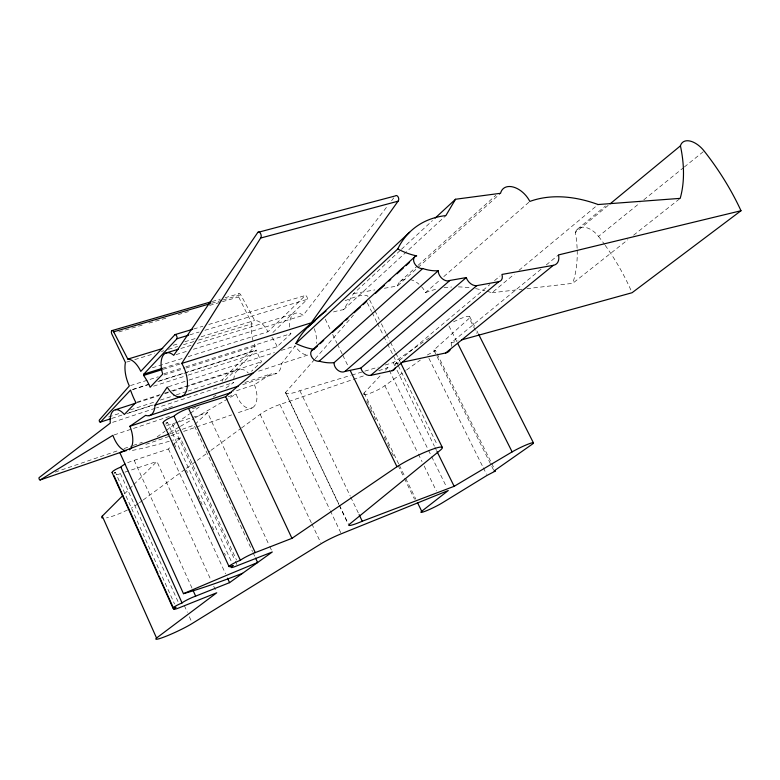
<?xml version="1.0" encoding="UTF-8"?>
<svg xmlns="http://www.w3.org/2000/svg" width="780" height="780" viewBox="0 0 780 780"><rect width="100%" height="100%" fill="white"/><g stroke="black" fill="none" stroke-linecap="round" stroke-linejoin="round"><path stroke-width="0.58" stroke-dasharray="3.9 2.92" d="M333.528 311.951A115.43 83.909 51.2 0 1 343.551 309.67L353.515 293.631L400.53 250.136M258.628 371.192L308.305 354.871A21.148 12.246 72.3 0 1 295.171 345.93L281.658 363.646A19.656 11.027 72.1 0 1 271.459 373.698L254.416 384.764L233.668 391.677M289.575 327.093A18.018 10.423 72.4 0 1 303.137 315.354L387.865 205.559M391.579 200.743L393.812 197.847M338.832 504.036L285.656 392.36L314.379 359.668M315.178 358.751L353.467 315.159M363.519 393.793A13.426 2.321 -26 0 1 364.153 392.915L380.533 375.433M385.447 370.188L387.904 367.565L427.966 449.173M187.902 391.092L222.378 379.84L255.294 346.106A21.879 12.275 72.5 0 1 253.695 342.42M124.468 493.906L128.739 489.635M129.597 488.787L133.009 485.365M133.868 484.517L156.926 461.448L211.204 580.651M188.185 356.616L267.92 331.783L305.243 295.513A2.408 1.414 73.2 0 1 306.881 296.8A2.408 1.414 73.2 0 1 307.193 299.374L271.869 333.479M225.069 380.191L256.406 350.044A41.389 23.449 72.3 0 0 261.553 361.744L251.462 371.29M188.243 375.082L277.163 346.661L290.901 333.665A18.018 10.423 72.4 0 1 290.296 331.481M127.637 462.755A9.146 1.755 -24.3 0 1 134.179 460.317L168.422 448.997L171.834 445.828M172.682 445.039L180.365 437.902L236.535 560.079M194.932 424.359L207.538 412.639L269.246 545.395M401.417 249.317L432.461 220.594M343.551 309.67L445.868 215.592M399.984 281.619L417.163 266.156M418.06 265.337L495.807 195.332M384.355 288.278L397.39 286.016L500.565 193.284M493.506 469.882L433.826 350.064L469.287 318.26L476.95 333.421M421.551 286.718A18.223 12.538 48.7 0 1 425.5 292.607L440.144 279.815M443.8 276.607L529.834 201.425M395.714 365.352A8.307 5.928 49.9 0 0 395.44 363.704L489.898 284.524M494.53 280.644L500.087 275.983M487.052 291.272A149.935 103.477 53.4 0 1 491.946 292.753L514.303 274.18M518.963 270.309L598.124 204.535M577.424 229.193L605.533 205.988M577.122 248.274A151.603 98.348 47.5 0 0 575.386 232.459L609.151 204.623M451.288 346.398A13.816 9.555 50.3 0 0 451.132 342.8L541.534 268.808M546.244 264.947L558.49 254.933M575.386 232.459A18.232 11.271 50.6 0 1 598.533 236.408L640.019 202.858M643.792 199.807L683.397 167.778M684.333 167.018L704.135 151.008M526.909 288.678L572.705 283.335L627.88 239.723M633.584 235.209L680.199 198.364M139.328 502.808L142.282 500.643M143.257 499.921L185.503 468.994M186.488 468.273L196.316 461.077M197.291 460.356L210.064 451.006M211.048 450.284L240.523 428.707M241.507 427.986L260.169 414.316A17.199 3.217 -25.3 0 1 279.903 404.518L364.923 375.424M363.548 394.387A13.426 2.321 -26 0 0 372.167 392.486A13.426 2.321 -26 0 0 384.862 385.69L405.581 370.724M406.565 370.003L420.381 360.029M157.121 436.888L164.98 431.301M165.964 430.599L175.793 423.618M176.777 422.926L189.559 413.848M190.534 413.147L201.347 405.464M213.145 397.088L216.099 394.992M225.927 388.011L233.785 382.434L156.458 407.891M385.193 365.02L393.266 362.583L425.344 340.626M426.348 339.944L429.351 337.886M169.826 432.49L179.293 427.001M180.346 426.387L194.015 418.47M195.068 417.856L236.106 394.085A18.749 10.208 71.5 0 0 252.33 407.794L236.223 413.341M427.284 355.036L435.464 350.552L436.546 352.726M55.204 472.105L119.438 450.138M124.02 448.568L132.054 445.819M133.195 445.429L142.37 442.289M145.86 444.376L169.874 436.127M171.025 435.737L179.03 432.988M183.602 431.408L231.65 414.911M378.709 370.715L387.904 367.565M114.065 434.947L170.479 416.052M192.348 408.73L195.809 407.569M228.043 396.776L236.106 394.085M116.444 474.835A10.627 2.018 -24.3 0 0 120.432 473.635L123.854 472.495M124.995 472.115L156.926 461.448M162.991 409.598L167.602 408.077M168.763 407.686L173.374 406.165M244.92 382.483L271.459 373.698M242.755 384.647L276.286 373.532M112.603 422.341L155.308 408.272M111.764 418.431L122.236 414.97M129.002 412.786L154.411 404.43M126.633 413.741L153.172 405.054M108.595 416.988L121.241 412.854M130.435 409.861L154.567 401.973M160.319 400.101L175.256 395.226M176.407 394.846L186.751 391.472M136.997 402.11L160.066 394.641M164.678 393.139L170.44 391.277M171.6 390.897L261.553 361.744M137.27 402.665L159.139 395.567M164.892 393.705L168.344 392.584M172.945 391.092L239.694 369.437M168.392 386.734L187.98 380.425M189.13 380.055L274.433 352.599M281.346 350.376L295.171 345.93M166.627 425.285A9.945 2.038 -24.6 0 0 172.273 423.94L207.538 412.639M132.844 389.347L149.019 384.199M159.403 380.894L256.406 350.044M132.424 389.737L150.891 383.857M157.814 381.654L255.938 350.435M153.592 386.149L187.083 375.443M130.494 385.564L158.233 376.798M164.005 374.975L184.811 368.394M185.962 368.033L255.294 346.106M163.878 373.747L184.665 367.195M185.825 366.824L290.901 333.665M162.328 368.335L180.823 362.544M163.225 369.281L180.56 363.841M152.363 367.77L183.563 358.059M176.036 354.627L188.74 350.698M193.372 349.274L303.137 315.354M180.843 348.465L192.475 344.897M197.125 343.463L294.811 313.482M126.594 362.105L130.075 361.043M134.716 359.619L154.469 353.584M161.431 351.458L163.761 350.747M168.402 349.323L177.694 346.486M183.505 344.711L193.957 341.513M198.598 340.099L252.028 323.768L238.69 296.936A2.428 1.345 73.5 0 1 238.729 293.894A2.428 1.345 73.5 0 1 240.737 294.811L254.68 320.473A20.504 11.437 72.4 0 1 267.92 331.783M173.219 345.286L179.039 343.512M184.85 341.747L196.492 338.198M201.152 336.784L254.68 320.473M189.803 334.844L199.095 332.036M204.906 330.281L307.193 299.374M193.625 329.023L202.927 326.225M208.738 324.48L305.243 295.513M285.656 392.36A22.971 4.446 -25.6 0 0 299.861 390.702L350.6 375.433M351.751 375.082L378.271 367.097M211.595 303.293L222.085 300.241M223.255 299.9L240.737 294.811M118.784 331.939L143.227 324.802M149.048 323.105L166.511 318.006M178.152 314.613L190.964 310.869M209.586 305.438L221.227 302.035M222.397 301.694L238.69 296.936M212.209 301.48L220.37 299.11M225.03 297.755L239.021 293.699M451.132 342.8L458.133 340.86M395.44 363.704L398.941 362.953M353.515 293.631L374.868 289.926M491.946 292.753L522.083 289.234M433.826 350.064L435.464 350.552M469.755 316.768L474.688 326.547M476.892 330.895L477.984 333.07M448.939 325.933L457.109 342.225M437.083 353.808L491.156 462.325M491.692 463.408L494.403 468.829M428.893 358.293L482.771 466.703M483.308 467.785L486.544 474.289M369.603 299.871L374.419 309.64M374.946 310.723L379.236 319.41M381.371 323.749L386.188 333.528M386.724 334.61L389.932 341.123M390.468 342.206L395.284 351.975M395.821 353.067L400.101 361.744M367.302 302.806L371.582 311.483M372.119 312.575L376.925 322.345M377.462 323.427L383.341 335.371M383.877 336.463L387.085 342.976M387.621 344.058L392.964 354.919M393.5 356.002L397.781 364.689M398.317 365.771L437.346 445.039M393.266 362.583L394.865 365.84M397 370.188L434.382 446.16M434.918 447.242L436.527 450.499M428.503 450.265L431.174 455.705M431.71 456.787L446.667 487.256M384.862 385.69L417.797 452.975M418.334 454.058L422.048 461.653M424.174 465.991L436.39 490.952M364.153 392.915L398.794 464.149M399.331 465.241L405.19 477.302M405.727 478.394L415.847 499.21M366.736 400.94L369.915 407.491M370.451 408.584L372.04 411.86M374.166 416.227L376.818 421.688M379.48 427.148L381.595 431.515M384.257 436.976L387.436 443.537M387.972 444.629L389.561 447.905M391.687 452.273L394.339 457.733M398.053 465.377L403.894 477.389M404.43 478.481L414.521 499.229M325.231 319.098L330.544 330.037M332.67 334.415L336.921 343.161M337.457 344.253L342.235 354.091M342.771 355.192L348.085 366.122M299.861 390.702L350.2 496.002M350.727 497.104L358.595 513.552M339.358 505.128L348.221 523.741M285.694 392.876L338.793 504.387M339.31 505.489L348.163 524.072M279.903 404.518L329.823 509.691M330.34 510.783L340.743 532.691M260.169 414.316L311.356 522.853M311.873 523.955L320.658 542.587M269.753 546.497L271.801 550.885M194.6 426.241L252.525 551.538M253.032 552.64L255.07 557.027M172.273 423.94L234.858 560.108M235.365 561.22L236.886 564.535M165.857 422.935A8.404 1.736 -24.6 0 0 167.544 422.468L231.699 562.234M174.31 443.781L175.832 447.096M186.469 470.291L187.483 472.505M198.13 495.7L200.148 500.126M200.655 501.228L202.176 504.543M212.316 526.636L213.837 529.951M224.474 553.147L225.488 555.36M168.422 448.997L225.537 573.807M213.72 586.17L216.236 591.688M134.179 460.317L192.143 588.403M184.353 605.631L187.356 612.29M189.355 616.736L191.861 622.284M120.432 473.635L178.571 602.833M114.094 472.7A7.663 1.472 -24.2 0 0 115.391 472.387L174.544 604.022M425.5 292.607A149.935 103.477 53.4 0 1 435.552 289.39M443.995 287.761A149.935 103.477 53.4 0 1 451.639 287.02M458.338 286.904A149.935 103.477 53.4 0 1 470.906 287.878M475.546 288.619A149.935 103.477 53.4 0 1 484.897 290.686M577.2 250.487A151.603 98.348 47.5 0 1 572.705 283.335M598.533 236.408A178.191 117.702 50.6 0 1 604.529 244.403M605.173 245.3A178.191 117.702 50.6 0 1 631.205 290.774M397.39 286.016A18.223 12.538 48.7 0 1 407.228 279.123M410.173 279.523A18.223 12.538 48.7 0 1 418.997 284.203M165.721 424.252A9.945 2.038 -24.6 0 1 167.544 422.468M170.069 433.69A453.443 70.395 -24 0 1 179.166 430.414M182.179 429.341A453.443 70.395 -24 0 1 194.093 425.139M180.365 437.902A224.006 48.848 -25.5 0 1 172.555 440.29M169.26 441.265A224.006 48.848 -25.5 0 1 131.059 450.665M113.948 473.635A10.627 2.018 -24.3 0 1 115.391 472.387M138.352 503.519A21.811 3.715 -24.4 0 1 131.693 507.721M127.462 509.954A21.811 3.715 -24.4 0 1 106.451 517.881M453.521 321.877A15.161 2.818 -26.7 0 1 469.287 318.26M345.13 300.739A28.363 6.328 -26.1 0 1 367.994 296.615M253.032 340.499A21.879 12.275 72.5 0 1 252.028 323.768M222.397 381.303A1.141 0.614 71.8 0 1 222.378 379.84M233.776 379.626A18.798 10.247 71.5 0 1 248.332 373.035M254.416 384.764A18.749 10.208 71.5 0 1 252.33 407.794M314.213 328.633A21.148 12.246 72.3 0 1 316.475 343.405M271.918 337.194A31.395 17.492 72.1 0 1 277.163 346.661"/><path stroke-width="1.17" d="M129.441 449.806A19.783 9.545 71.5 0 0 129.919 426.27L145.684 415.331A20.777 10.345 72 0 0 155.015 405.181L167.232 387.104A22.396 11.524 72.2 0 0 185.25 393.412A22.396 11.524 72.2 0 0 181.769 363.412L311.298 322.803L398.063 201.191A3.081 1.96 75.5 0 0 398.2 197.067A3.081 1.96 75.5 0 0 395.294 195.926L257.8 232.411L173.726 355.339A19.081 9.809 72.3 0 0 162.864 355.826A19.081 9.809 72.3 0 0 162.727 374.117L150.13 387.26A33.179 16.399 72 0 0 143.578 375.433L143.832 374.127L177.011 338.705L188.633 335.195M461.633 339.895L632.053 292.734L741 210.736A192.221 116.103 50.4 0 0 704.135 151.008A19.558 11.008 50.4 0 0 680.433 145.85A163.303 96.72 47.7 0 1 680.199 198.364L598.124 204.535A162.386 102.862 52.8 0 0 529.834 201.425A19.714 12.451 48.7 0 0 513.396 187.073A19.714 12.451 48.7 0 0 500.565 193.284L455.53 199.251L445.868 215.592A125.502 84.074 50.9 0 0 397.751 248.976L295.903 343.502A62.4 44.909 46.1 0 0 313.862 349.352L317.44 346.096M181.769 363.412L260.647 238.046A3.286 1.872 74.8 0 0 260.637 233.698A3.286 1.872 74.8 0 0 257.8 232.411M192.455 329.365L175.012 334.601L140.8 371.377A21.674 10.725 72.3 0 0 127.822 359.112L113.665 331.812A2.574 1.268 73.2 0 0 111.725 330.798A2.574 1.268 73.2 0 0 111.803 333.976L125.424 362.466A23.137 11.515 72.3 0 0 129.344 385.934L99.401 419.991A1.209 0.575 71.7 0 0 99.469 421.512A1.209 0.575 71.7 0 0 100.406 422.116L110.75 418.733M100.406 422.116L130.543 390.078A43.777 22.015 72.2 0 0 135.847 402.49L124.322 414.502A19.841 9.584 71.5 0 0 110.292 423.101L39.146 477.594A1.316 0.575 71.2 0 0 39.253 479.232A1.316 0.575 71.2 0 0 40.228 479.944L125.093 450.82M102.268 518.027A21.811 3.715 -24.4 0 1 102.268 516.116L122.762 495.622M307.944 327.064L409.617 232.245M435.123 218.127L455.53 199.251M311.63 350.649L414.414 257.166M320.122 343.658L323.7 340.411M332.641 332.28L342.469 323.349M346.047 320.093L347.841 318.464M354.101 312.78L360.36 307.096M363.041 304.658L366.61 301.402M375.56 293.28L384.501 285.148M388.966 281.083L390.751 279.464M397.01 273.77L403.27 268.086M405.951 265.648L409.529 262.392M313.862 349.352A6.737 4.943 47.9 0 0 311.347 356.294A6.737 4.943 47.9 0 0 319.205 361.159L422.731 268.535A50.047 33.384 47.4 0 0 438.272 270.728A8.287 5.577 48.8 0 0 442.309 278.714A8.287 5.577 48.8 0 0 449.904 280.449L466.264 277.573A8.872 5.899 49.4 0 0 476.804 285.636L498.81 281.658A9.019 5.918 49.7 0 0 501.94 274.433L553.322 265.337A14.957 9.496 50.1 0 0 558.49 254.933L741 210.736M319.205 361.159A46.059 33.345 47.1 0 0 334.094 362.651L438.272 270.728M334.094 362.651A7.625 5.567 48.8 0 0 337.681 370.1A7.625 5.567 48.8 0 0 344.926 371.456L449.904 280.449M163.576 423.121A8.404 1.736 -24.6 0 1 165.604 420.186A8.404 1.736 -24.6 0 1 174.057 416.198A11.524 2.389 -24.7 0 1 188.555 408.398L225.634 396.679L322.579 313.638A28.363 6.328 -26.1 0 1 326.001 311.113M344.926 371.456L360.828 368.092L466.264 277.573M360.828 368.092A8.161 5.889 49.5 0 0 370.685 375.375L476.804 285.636M370.685 375.375L392.125 370.724L498.81 281.658M610.087 203.853L680.433 145.85M402.451 362.203L445.663 352.979L553.322 265.337M417.446 502.505L421.707 511.27L448.276 490.523L341.26 533.793A17.482 1.823 -25.6 0 0 321.175 543.689L192.358 623.395A22.152 2.106 -25.1 0 1 167.349 635.739A22.152 2.106 -25.1 0 1 156.546 638.02L102.268 516.116M156.546 638.02L216.733 592.79L180.56 607.25A10.813 1.15 -25 0 1 176.036 607.337A7.8 0.839 -25 0 1 173.608 607.298A7.8 0.839 -25 0 1 182.052 602.93A9.311 0.994 -25.1 0 1 195.643 596.135L229.573 582.64L272.308 551.977L237.403 565.646A10.12 1.16 -25.2 0 1 233.22 565.529A8.56 0.985 -25.2 0 1 229.895 565.597A8.56 0.985 -25.2 0 1 240.376 560.274A11.739 1.355 -25.3 0 1 255.265 552.601L291.954 538.337L396.971 466.732A28.928 3.617 -26 0 1 430.648 449.923A28.928 3.617 -26 0 1 440.017 450.46L348.738 524.833A23.371 2.525 -25.8 0 0 362.261 521.235L454.145 486.32L512.129 451.883A15.415 1.599 -26.4 0 1 528.148 444.142A15.415 1.599 -26.4 0 1 532.711 443.888L494.052 470.974L495.485 471.003L487.081 475.371L442.231 502.895A13.63 1.316 -26 0 1 426.64 510.676A13.63 1.316 -26 0 1 421.707 511.27M40.228 479.944L112.905 435.328A19.783 9.545 71.5 0 0 126.155 450.762M129.919 426.27L231.358 392.447M149.204 415.672L238.183 386.159M155.015 405.181L252.876 373.084M115.411 409.753L136.12 403.036M143.832 374.127L162.328 368.335M143.578 375.433L162.064 369.642M165.721 353.106L178.513 349.177M127.822 359.112L162.737 348.475M113.665 331.812L210.424 303.635M111.989 330.593L211.048 301.821M260.647 238.046L398.063 201.191M478.53 334.152L533.413 442.825M457.655 343.307L512.129 451.883M400.637 362.837L442.377 447.515M437.053 451.581L454.145 486.32M350.21 370.5L396.971 466.732M359.122 514.654L362.261 521.235M225.634 396.679L291.954 538.337M188.555 408.398L255.265 552.601M255.577 558.129L257.615 562.526A460.327 39.79 -24.9 0 0 183.476 593.678L119.818 452.575A453.443 70.395 -24 0 1 169.046 434.06M174.057 416.198L240.376 560.274M163.137 422.828L229.028 566.553M227.555 578.224L229.573 582.64M193.147 590.616L195.643 596.135M125.014 464.09A9.146 1.755 -24.3 0 0 120.871 467.113L182.052 602.93M113.958 475.644L120.578 490.386M120.89 491.078L127.559 505.937M127.822 506.522L137.728 528.577M138.041 529.269L158.038 573.797M158.993 575.923L173.959 609.258M112.096 472.553L172.936 608.039M242.609 573.29A228.384 27.875 -25.7 0 1 183.476 593.678M175.012 334.601A2.554 1.326 72.9 0 1 176.631 336.005A2.554 1.326 72.9 0 1 177.011 338.705M295.903 343.502A115.43 83.909 51.2 0 1 314.788 321.272M395.47 367.614A8.307 5.928 49.9 0 1 392.125 370.724M450.362 349.489A13.816 9.555 50.3 0 1 445.663 352.979M112.408 472.787A7.663 1.472 -24.2 0 1 114.007 470.506A7.663 1.472 -24.2 0 1 120.871 467.113M397.751 248.976A67.782 44.918 46.5 0 0 416.686 255.889A7.332 4.963 48.1 0 0 414.356 263.084A7.332 4.963 48.1 0 0 422.731 268.535"/></g></svg>
